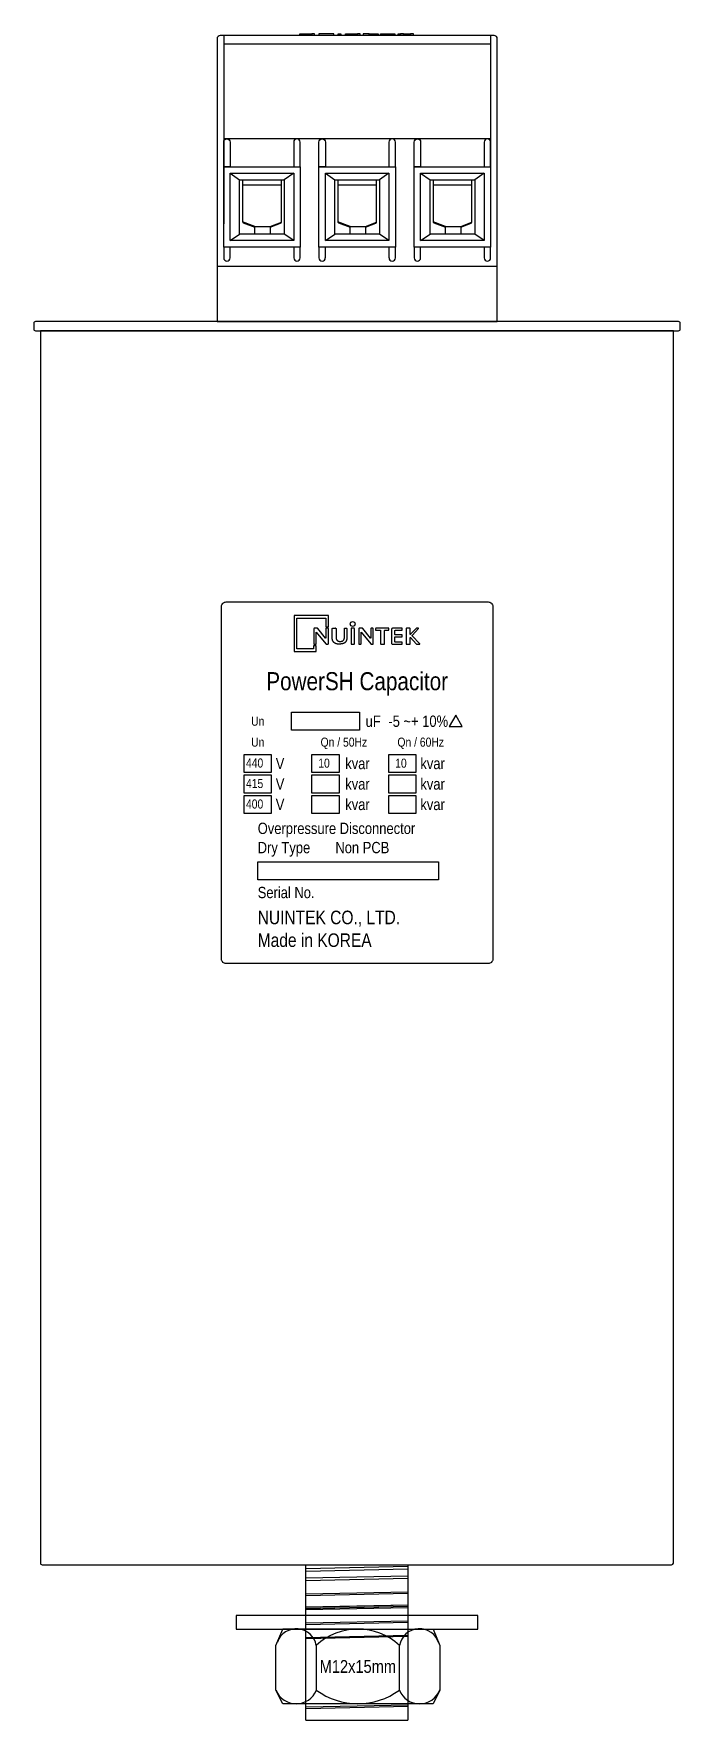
# Model space of a CAD drawing. Header units: millimetres. Extents: x 0 to 76, y 0 to 198.
import ezdxf
from ezdxf.enums import TextEntityAlignment as Align

# ---------------------------------------------------------------- set-up
doc = ezdxf.new("R2010")
doc.units = ezdxf.units.MM
doc.styles.add('Helvetica-Narrow', font='txt')

# ---------------------------------------------------------------- blocks, each defined once
blk = doc.blocks.new('Nuintek')
at = {"color": 150}
blk.add_lwpolyline([(1.82, 2.33), (1.82, 3.83), (-2.8, 3.83), (-2.8, 3.83), (-2.8, -0.99), (0.18, -0.99), (0.18, -0.23), (-0.18, -0.23), (-0.18, -0.63), (-2.44, -0.63), (-2.44, 3.47), (1.45, 3.47), (1.45, 2.33)], close=True, dxfattribs=at)
for points in [[(-0.11, 0), (0.11, 0, 0.414214), (0.15, 0.04), (0.15, 1.58, -0.70472), (0.17, 1.59), (1.45, 0.03, 0.224867), (1.51, 0), (1.75, 0, 0.414214), (1.79, 0.04), (1.79, 2.07, 0.414214), (1.75, 2.11), (1.49, 2.11, 0.414214), (1.45, 2.07), (1.45, 0.81, -0.706602), (1.43, 0.8), (0.4, 2.08, 0.226187), (0.34, 2.11), (-0.11, 2.11, 0.414214), (-0.15, 2.07), (-0.15, 0.04, 0.414214)], [(4.82, 2.07), (4.82, 0.04, 0.414214), (4.86, 0), (5.23, 0, 0.414214), (5.27, 0.04), (5.27, 2.07, 0.414214), (5.23, 2.11), (4.86, 2.11, 0.414214)], [(5.89, 0), (6.12, 0, 0.414214), (6.16, 0.04), (6.16, 1.58, -0.70472), (6.18, 1.59), (7.45, 0.03, 0.224867), (7.52, 0), (7.76, 0, 0.414214), (7.8, 0.04), (7.8, 2.07, 0.414214), (7.76, 2.11), (7.5, 2.11, 0.414214), (7.46, 2.07), (7.46, 0.81, -0.706602), (7.44, 0.8), (6.4, 2.08, 0.226187), (6.34, 2.11), (5.89, 2.11, 0.414214), (5.85, 2.07), (5.85, 0.04, 0.414214)], [(9.86, 2.11), (8.15, 2.11, 0.414214), (8.11, 2.07), (8.11, 1.89, 0.414214), (8.15, 1.85), (8.74, 1.85, -0.414214), (8.78, 1.81), (8.78, 0.04, 0.414214), (8.82, 0), (9.26, 0, 0.414214), (9.3, 0.04), (9.3, 1.81, -0.414214), (9.34, 1.85), (9.86, 1.85, 0.414214), (9.9, 1.89), (9.9, 2.07, 0.414214)], [(11.68, 2.11), (10.37, 2.11, 0.414214), (10.22, 1.96), (10.22, 0.15, 0.414214), (10.37, 0), (11.68, 0), (11.68, 0.26), (10.74, 0.26, -0.414214), (10.7, 0.3), (10.7, 0.94, -0.414214), (10.74, 0.98), (11.66, 0.98), (11.66, 1.24), (10.74, 1.24, -0.414214), (10.7, 1.28), (10.7, 1.81, -0.414214), (10.74, 1.85), (11.68, 1.85)], [(13.02, 1.14), (13.86, 2.07, 0.650559), (13.85, 2.11), (13.58, 2.11, 0.208632), (13.47, 2.06), (12.77, 1.31, -0.681762), (12.75, 1.31), (12.75, 2.07, 0.414214), (12.71, 2.11), (12.23, 2.11, 0.414214), (12.19, 2.07), (12.19, 0.04, 0.414214), (12.23, 0), (12.71, 0, 0.414214), (12.75, 0.04), (12.75, 0.88, -0.687152), (12.77, 0.89), (13.52, 0.05, 0.212465), (13.64, 0), (13.99, 0, 0.656311), (14.01, 0.04), (13.02, 1.09, -0.390361)]]:
    blk.add_lwpolyline(points, format="xyb", close=True, dxfattribs=at)
blk.add_circle((5.04, 2.69), 0.326, dxfattribs=at)
blk.add_rational_spline([(2.31, 0.85), (2.31, 0.53), (2.41, 0.3), (2.61, 0.16), (2.75, 0.05), (2.95, 0), (3.2, 0), (3.44, 0), (3.82, 0.05), (3.97, 0.16), (4.17, 0.3), (4.27, 0.53), (4.27, 0.85), (4.27, 1.26), (4.27, 1.66), (4.27, 2.07), (4.27, 2.09), (4.25, 2.11), (4.23, 2.11), (4.14, 2.11), (4.06, 2.11), (3.97, 2.11), (3.95, 2.11), (3.93, 2.09), (3.93, 2.07), (3.93, 1.66), (3.93, 1.25), (3.93, 0.83), (3.93, 0.69), (3.88, 0.57), (3.78, 0.48), (3.68, 0.4), (3.54, 0.36), (3.38, 0.36), (3.21, 0.36), (3.08, 0.4), (2.98, 0.48), (2.88, 0.57), (2.83, 0.69), (2.83, 0.83), (2.83, 1.25), (2.83, 1.66), (2.83, 2.07), (2.83, 2.08), (2.83, 2.09), (2.82, 2.1), (2.81, 2.11), (2.8, 2.11), (2.79, 2.11), (2.64, 2.11), (2.5, 2.11), (2.35, 2.11), (2.34, 2.11), (2.33, 2.11), (2.32, 2.1), (2.31, 2.09), (2.31, 2.08), (2.31, 2.07), (2.31, 1.66), (2.31, 1.26), (2.31, 0.85)], [1, 1, 1, 1, 1, 1, 1, 1, 1, 1, 1, 1, 1, 1, 1, 1, 0.804737854124, 0.804737854124, 1, 1, 1, 1, 0.804737854124, 0.804737854124, 1, 1, 1, 1, 1, 1, 1, 1, 1, 1, 1, 1, 1, 1, 1, 1, 1, 1, 1, 0.949253021674, 0.949253021674, 1, 0.949253021674, 0.949253021674, 1, 1, 1, 1, 0.949253021674, 0.949253021674, 1, 0.949253021674, 0.949253021674, 1, 1, 1, 1], degree=3, knots=[0, 0, 0, 0, 1, 1, 1, 2, 2, 2, 3, 3, 3, 4, 4, 4, 5, 5, 5, 6.570796, 6.570796, 6.570796, 7.570796, 7.570796, 7.570796, 9.141593, 9.141593, 9.141593, 10.141593, 10.141593, 10.141593, 11.141593, 11.141593, 11.141593, 12.141593, 12.141593, 12.141593, 13.141593, 13.141593, 13.141593, 14.141593, 14.141593, 14.141593, 15.141593, 15.141593, 15.141593, 15.926991, 15.926991, 15.926991, 16.712389, 16.712389, 16.712389, 17.712389, 17.712389, 17.712389, 18.497787, 18.497787, 18.497787, 19.283185, 19.283185, 19.283185, 20.283185, 20.283185, 20.283185, 20.283185], dxfattribs=at)
blk = doc.blocks.new('*U446')
at = {"color": 126}
for p, q in [((-15.69, 66.55), (-15.69, 44.44)), ((15.69, 65.54), (-15.69, 65.54)), ((-6.44, 66.77), (-5.32, 66.77)), ((-1.08, 66.77), (0.04, 66.77)), ((5.46, 66.77), (6.25, 66.77)), ((15.69, 66.55), (15.69, 44.44)), ((15.69, 54.42), (-15.69, 54.42)), ((-14.94, 50.39), (-13.82, 49.61)), ((-7.46, 50.39), (-8.58, 49.61)), ((-3.74, 50.39), (-2.62, 49.61)), ((3.74, 50.39), (2.62, 49.61)), ((7.46, 50.39), (8.58, 49.61)), ((14.94, 50.39), (13.82, 49.61)), ((-8.91, 48.97), (-13.48, 48.97)), ((2.29, 48.97), (-2.28, 48.97)), ((13.48, 48.97), (8.92, 48.97)), ((-12.02, 44.12), (-13.48, 44.68)), ((-10.22, 44.12), (-8.91, 44.63)), ((-0.82, 44.12), (-2.28, 44.68)), ((0.98, 44.12), (2.29, 44.63)), ((10.37, 44.12), (8.92, 44.68)), ((12.17, 44.12), (13.48, 44.63)), ((-15.69, 41.71), (-15.69, 40.44)), ((-14.94, 42.46), (-13.82, 43.24)), ((-14.94, 40.44), (-14.94, 41.71)), ((-7.46, 42.46), (-8.58, 43.24)), ((-7.46, 41.71), (-7.46, 40.44)), ((-6.71, 40.44), (-6.71, 41.71)), ((-4.49, 41.71), (-4.49, 40.44)), ((-3.74, 42.46), (-2.62, 43.24)), ((-3.74, 40.44), (-3.74, 41.71)), ((3.74, 42.46), (2.62, 43.24)), ((3.74, 41.71), (3.74, 40.44)), ((4.49, 40.44), (4.49, 41.71)), ((6.71, 41.71), (6.71, 40.44)), ((7.46, 42.46), (8.58, 43.24)), ((7.46, 40.44), (7.46, 41.71)), ((14.94, 42.46), (13.82, 43.24)), ((14.94, 41.71), (14.94, 40.44)), ((15.69, 40.44), (15.69, 41.71)), ((16.47, 39.44), (-16.47, 39.44)), ((-6.03, -113.57), (5.96, -113.31)), ((-6.03, -113.89), (5.96, -113.63)), ((-6.03, -114.69), (5.96, -114.43)), ((-6.02, -114.98), (5.96, -114.73)), ((-6.02, -116.57), (5.97, -116.31)), ((-6.02, -116.74), (5.97, -116.48)), ((-6.02, -118.09), (5.97, -117.84)), ((-6.02, -118.1), (5.97, -117.84)), ((-6.02, -118.26), (5.97, -118)), ((-6.02, -118.39), (5.97, -118.14)), ((-4.8, -120.69), (-8.75, -120.69)), ((-6.02, -120.14), (5.97, -119.88)), ((-6.01, -119.97), (5.97, -119.72)), ((0.08, -120.69), (-4.8, -120.69)), ((0.08, -120.69), (6.94, -120.69)), ((4.97, -120.69), (8.92, -120.69)), ((-6.02, -121.67), (5.97, -121.41)), ((-6.01, -121.8), (5.97, -121.54)), ((-4.8, -127.86), (-4.8, -122.62)), ((4.97, -127.86), (4.97, -122.62)), ((-6.01, -129.83), (5.98, -129.58)), ((-6.01, -130.01), (5.98, -129.74)), ((-6.03, -131.41), (5.97, -131.41))]:
    blk.add_line(p, q, dxfattribs=at)
for points in [[(-16.47, 32.95), (16.47, 32.95), (16.47, 66.17, 0.414214), (16.09, 66.55), (-16.09, 66.55, 0.414214), (-16.47, 66.17)], [(-15.69, 54.04, -0.414214), (-15.31, 54.42), (-15.31, 54.42, -0.414214), (-14.94, 54.04), (-14.94, 51.14), (-15.69, 51.14)], [(-6.71, 54.04, 0.414214), (-7.08, 54.42, 0.414214), (-7.46, 54.04), (-7.46, 51.14), (-6.71, 51.14)], [(-4.49, 54.04, -0.414214), (-4.12, 54.42), (-4.12, 54.42, -0.414214), (-3.74, 54.04), (-3.74, 51.14), (-4.49, 51.14)], [(4.49, 54.04, 0.414214), (4.12, 54.42, 0.414214), (3.74, 54.04), (3.74, 51.14), (4.49, 51.14)], [(6.71, 54.04, -0.414214), (7.08, 54.42), (7.08, 54.42, -0.414214), (7.46, 54.04), (7.46, 51.14), (6.71, 51.14)], [(15.69, 54.04, 0.414214), (15.31, 54.42, 0.414214), (14.94, 54.04), (14.94, 51.14), (15.69, 51.14)], [(-37.83, 32.95, 0.414214), (-38.02, 32.76), (-38.02, 32.06, 0.414214), (-37.83, 31.87), (37.79, 31.87, 0.414214), (37.98, 32.06), (37.98, 32.76, 0.414214), (37.79, 32.95)], [(-37.22, 31.87), (-37.22, -112.94, 0.414214), (-37.03, -113.13), (36.96, -113.13, 0.305094), (37.19, -112.94), (37.19, 31.87)]]:
    blk.add_lwpolyline(points, format="xyb", close=True, dxfattribs=at)
for points in [[(-6.74, 66.55), (-6.74, 66.77), (-6.44, 66.77), (-6.44, 66.55)], [(-5.01, 66.55), (-5.01, 66.77), (-5.32, 66.77), (-5.32, 66.55)], [(-2.76, 66.55), (-2.76, 66.77), (-4.49, 66.77), (-4.49, 66.55)], [(-2.22, 66.55), (-2.22, 66.77), (-1.92, 66.77), (-1.92, 66.55)], [(-1.38, 66.55), (-1.38, 66.77), (-1.08, 66.77), (-1.08, 66.55)], [(0.35, 66.55), (0.35, 66.77), (0.04, 66.77), (0.04, 66.55)], [(1.42, 66.77), (0.69, 66.77), (0.69, 66.55)], [(1.42, 66.55), (1.42, 66.77), (1.72, 66.77), (1.72, 66.55)], [(1.72, 66.77), (2.45, 66.77), (2.45, 66.55)], [(2.76, 66.55), (2.76, 66.77), (4.41, 66.77), (4.41, 66.55)], [(4.8, 66.55), (4.8, 66.77), (5.1, 66.77)], [(5.46, 66.55), (5.46, 66.77), (5.1, 66.77), (5.1, 66.55)], [(6.64, 66.55), (6.64, 66.77), (6.25, 66.77), (6.25, 66.55)], [(-6.03, -131.41), (-6.03, -113.13), (5.97, -113.13), (5.97, -131.41)]]:
    blk.add_lwpolyline(points, dxfattribs=at)
for points in [[(-15.69, 51.14), (-6.71, 51.14), (-6.71, 41.71), (-15.69, 41.71)], [(-14.94, 50.39), (-7.46, 50.39), (-7.46, 42.46), (-14.94, 42.46)], [(-13.82, 49.61), (-8.58, 49.61), (-8.58, 43.24), (-13.82, 43.24)], [(-4.49, 51.14), (4.49, 51.14), (4.49, 41.71), (-4.49, 41.71)], [(-3.74, 50.39), (3.74, 50.39), (3.74, 42.46), (-3.74, 42.46)], [(-2.62, 49.61), (2.62, 49.61), (2.62, 43.24), (-2.62, 43.24)], [(6.71, 51.14), (15.69, 51.14), (15.69, 41.71), (6.71, 41.71)], [(7.46, 50.39), (14.94, 50.39), (14.94, 42.46), (7.46, 42.46)], [(8.58, 49.61), (13.82, 49.61), (13.82, 43.24), (8.58, 43.24)], [(-12.02, 44.12), (-10.22, 44.12), (-10.22, 43.24), (-12.02, 43.24)], [(-0.82, 44.12), (0.98, 44.12), (0.98, 43.24), (-0.82, 43.24)], [(10.37, 44.12), (12.17, 44.12), (12.17, 43.24), (10.37, 43.24)], [(-14.23, -120.69), (14.18, -120.69), (14.18, -119.11), (-14.23, -119.11)], [(-9.55, -122.62), (-8.75, -120.69), (8.92, -120.69), (9.71, -122.62), (9.71, -127.89), (8.92, -129.48), (-8.75, -129.48), (-9.55, -127.89)]]:
    blk.add_lwpolyline(points, close=True, dxfattribs=at)
for points in [[(-13.48, 49.61), (-13.48, 44.71, 0.309945), (-13.39, 44.57), (-12.02, 44.04)], [(-10.22, 44.04), (-9.01, 44.51, 0.309225), (-8.91, 44.65), (-8.91, 49.61)], [(-2.28, 49.61), (-2.28, 44.71, 0.309945), (-2.19, 44.57), (-0.82, 44.04)], [(0.98, 44.04), (2.19, 44.51, 0.309225), (2.29, 44.65), (2.29, 49.61)], [(8.92, 49.61), (8.92, 44.71, 0.309945), (9.01, 44.57), (10.37, 44.04)], [(12.17, 44.04), (13.39, 44.51, 0.309225), (13.48, 44.65), (13.48, 49.61)]]:
    blk.add_lwpolyline(points, format="xyb", dxfattribs=at)
at = {"color": 150}
blk.add_lwpolyline([(-15.4, 0), (15.4, 0, -0.414214), (15.94, -0.53), (15.94, -41.97, -0.414214), (15.4, -42.5), (-15.4, -42.5, -0.414214), (-15.94, -41.97), (-15.94, -0.53, -0.414214)], format="xyb", close=True, dxfattribs=at)
at = {"color": 1}
for points in [[(-7.7, -12.94), (0.27, -12.94), (0.27, -15.07), (-7.7, -15.07)], [(-13.28, -17.91), (-10.09, -17.91), (-10.09, -20.04), (-13.28, -20.04)], [(-5.31, -17.91), (-2.12, -17.91), (-2.12, -20.04), (-5.31, -20.04)], [(3.72, -17.91), (6.91, -17.91), (6.91, -20.04), (3.72, -20.04)], [(-13.28, -20.32), (-10.09, -20.32), (-10.09, -22.45), (-13.28, -22.45)], [(-5.31, -20.32), (-2.12, -20.32), (-2.12, -22.45), (-5.31, -22.45)], [(3.72, -20.32), (6.91, -20.32), (6.91, -22.45), (3.72, -22.45)], [(-13.28, -22.73), (-10.09, -22.73), (-10.09, -24.86), (-13.28, -24.86)], [(-5.31, -22.73), (-2.12, -22.73), (-2.12, -24.86), (-5.31, -24.86)], [(3.72, -22.73), (6.91, -22.73), (6.91, -24.86), (3.72, -24.86)], [(-11.69, -30.54), (9.56, -30.54), (9.56, -32.67), (-11.69, -32.67)]]:
    blk.add_lwpolyline(points, close=True, dxfattribs=at)
at = {"color": 0, "lineweight": 30}
blk.add_lwpolyline([(10.8, -14.65), (12.36, -14.65), (11.58, -13.3)], close=True, dxfattribs=at)
at = {"color": 126}
for centre, radius, start, end in [((-15.31, 40.44), 0.374, 180, 270), ((-15.31, 40.44), 0.374, 270, 0), ((-7.08, 40.44), 0.374, 180, 270), ((-7.08, 40.44), 0.374, 270, 0), ((-4.12, 40.44), 0.374, 180, 270), ((-4.12, 40.44), 0.374, 270, 0), ((4.12, 40.44), 0.374, 180, 270), ((4.12, 40.44), 0.374, 270, 0), ((7.08, 40.44), 0.374, 180, 270), ((7.08, 40.44), 0.374, 270, 0), ((15.31, 40.44), 0.374, 180, 270), ((15.31, 40.44), 0.374, 270, 0), ((-7.15, -123.04), 2.38, 10.1671, 159.777), ((0.08, -127.83), 7.14, 46.8242, 133.1758), ((7.32, -123.05), 2.39, 16.6513, 169.7172), ((-7.17, -126.92), 2.55, 201.7155, 338.3893), ((0.08, -121.27), 8.2, 233.4665, 306.5335), ((7.34, -126.93), 2.55, 201.5266, 338.9501)]:
    blk.add_arc(centre, radius, start, end, dxfattribs=at)
at = {"xscale": 0.8787683289701816, "yscale": 0.8787683289701816, "zscale": 0.8787683289701816}
blk.add_blockref('Nuintek', (-4.96, -4.95), dxfattribs=at)
at = {"style": 'Helvetica-Narrow'}
for s, height, p in [('PowerSH Capacitor', 2.1248, (0, -9.31)), ('Un', 1.062, (-11.69, -14.01)), ('Un', 1.062, (-11.69, -16.47))]:
    blk.add_text(s, height=height, dxfattribs=at).set_placement(p, align=Align.MIDDLE_CENTER)
for s, height, p in [('uF', 1.328, (0.99, -14.01)), ('-5 ~+ 10%%%', 1.328, (3.67, -14.01)), ('Qn / 50Hz', 1.062, (-4.3, -16.47)), ('Qn / 60Hz', 1.062, (4.73, -16.47)), ('440', 1.062, (-13.07, -18.92)), ('V', 1.33, (-9.57, -18.98)), ('10', 1.062, (-4.57, -18.94)), ('kvar', 1.328, (-1.4, -18.98)), ('10', 1.062, (4.47, -18.94)), ('kvar', 1.328, (7.43, -18.98)), ('415', 1.062, (-13.07, -21.33)), ('V', 1.33, (-9.57, -21.39)), ('kvar', 1.328, (-1.4, -21.39)), ('kvar', 1.328, (7.43, -21.39)), ('400', 1.062, (-13.07, -23.74)), ('V', 1.33, (-9.57, -23.79)), ('kvar', 1.328, (-1.4, -23.79)), ('kvar', 1.328, (7.43, -23.79)), ('Overpressure Disconnector', 1.328, (-11.69, -26.6)), ('Dry Type       Non PCB', 1.328, (-11.69, -28.86)), ('Serial No.', 1.328, (-11.69, -34.14)), ('NUINTEK CO., LTD.', 1.5936, (-11.69, -37.07)), ('Made in KOREA', 1.5936, (-11.69, -39.74))]:
    blk.add_text(s, height=height, dxfattribs=at).set_placement(p, align=Align.MIDDLE_LEFT)
at = {"color": 126, "style": 'Helvetica-Narrow'}
blk.add_text('M12x15mm', height=1.5, dxfattribs=at).set_placement((0.08, -125.09), align=Align.MIDDLE_CENTER)

msp = doc.modelspace()

# ---------------------------------------------------------------- block references
msp.add_blockref('*U446', (38.02, 131.41))

doc.saveas('drawing.dxf')
